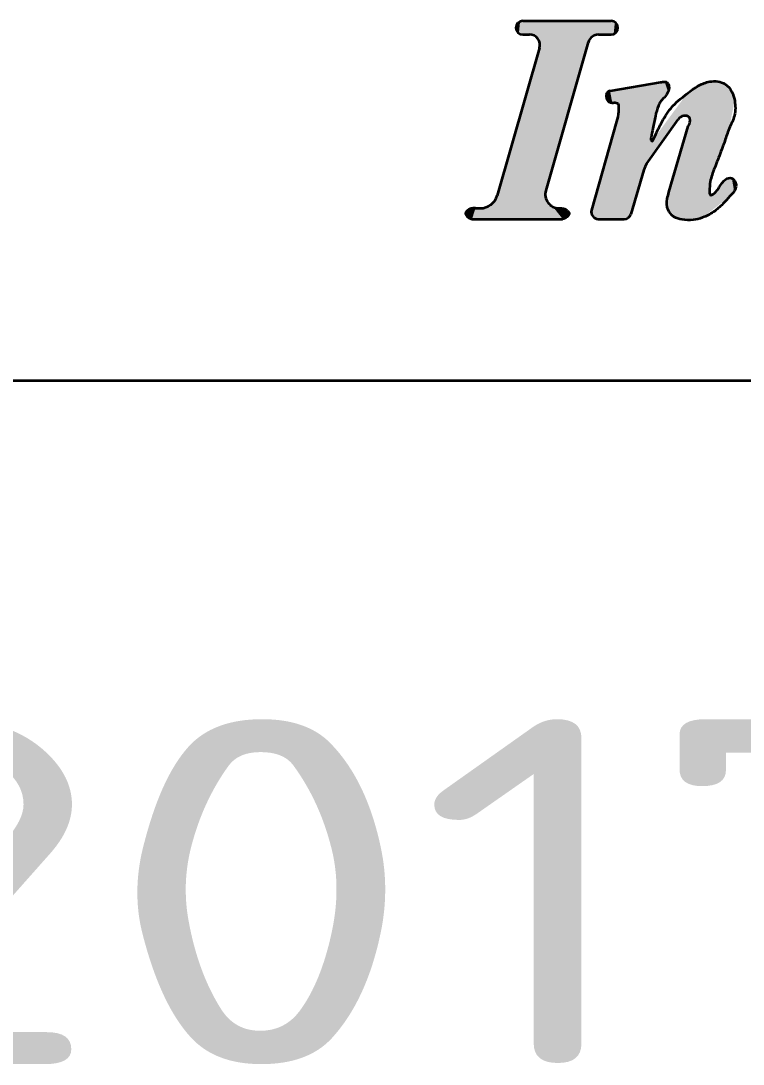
# Model space of a CAD drawing. Extents: x 23 to 417, y 3 to 294.
# Drawn here: x 296.22 to 301.25, y 33.48 to 40.74 of the extents above; entities that cross this region are included whole.
import ezdxf
from ezdxf.enums import TextEntityAlignment as Align

# ---------------------------------------------------------------- set-up
doc = ezdxf.new("R2010")
doc.units = 0
doc.layers.get('0').update_dxf_attribs({"lineweight": 13})
doc.layers.add('5', color=7, linetype='Continuous', lineweight=13)
doc.layers.add('6', color=7, linetype='Continuous', lineweight=13)
doc.styles.get("Standard").update_dxf_attribs({"font": 'isocp.shx'})

# ---------------------------------------------------------------- blocks, each defined once
blk = doc.blocks.new('BLOCK4')
at = {"layer": '5', "color": 7, "lineweight": 13}
blk.add_text('2017.07.13', height=2.4, dxfattribs=at).set_placement((294.6337, 33.481), (312.9106, 33.481), align=Align.FIT)
blk = doc.blocks.new('BLOCK52')
at = {"color": 7, "lineweight": 5}
for points in [[(299.6688, 40.6741), (299.6732, 40.7187), (299.6732, 40.6658), (299.6791, 40.726)], [(299.6732, 40.6658), (299.6791, 40.726), (299.6791, 40.6586), (299.6863, 40.7319)], [(299.6791, 40.6586), (299.6863, 40.7319), (299.6863, 40.6527), (299.6946, 40.7363)], [(299.6863, 40.6527), (299.6946, 40.7363), (299.6946, 40.6483), (299.7035, 40.739)], [(299.6946, 40.6483), (299.7035, 40.739), (299.7035, 40.6456), (299.7128, 40.7399)], [(299.7035, 40.6456), (299.7128, 40.7399), (299.7128, 40.6447)], [(300.327, 40.7399), (299.768, 40.6442), (299.7128, 40.6447), (299.7596, 40.6447)], [(300.327, 40.7399), (299.7128, 40.6447), (299.7128, 40.7399)], [(300.327, 40.7399), (299.7844, 40.6403), (299.768, 40.6442), (299.7763, 40.6427)], [(300.327, 40.7399), (299.7994, 40.6328), (299.7844, 40.6403), (299.7921, 40.637)], [(300.327, 40.7399), (299.8123, 40.6221), (299.7994, 40.6328), (299.8062, 40.6278)], [(300.327, 40.7399), (299.8224, 40.6087), (299.8123, 40.6221), (299.8177, 40.6157)], [(300.327, 40.7399), (299.8292, 40.5933), (299.8224, 40.6087), (299.8262, 40.6012)], [(300.327, 40.7399), (299.8322, 40.5768), (299.8292, 40.5933), (299.8312, 40.5852)], [(300.327, 40.7399), (300.1906, 40.6263), (299.8322, 40.5768), (299.8323, 40.5684)], [(300.327, 40.7399), (300.2, 40.6333), (300.1906, 40.6263), (300.1952, 40.63)], [(300.327, 40.7399), (300.2104, 40.6388), (300.2, 40.6333), (300.2051, 40.6363)], [(300.327, 40.7399), (300.2215, 40.6425), (300.2104, 40.6388), (300.2159, 40.6409)], [(300.327, 40.7399), (300.2331, 40.6444), (300.2215, 40.6425), (300.2273, 40.6437)], [(300.327, 40.7399), (300.239, 40.6447), (300.2331, 40.6444)], [(300.3363, 40.739), (300.327, 40.6447), (300.327, 40.7399), (300.239, 40.6447)], [(300.3452, 40.7363), (300.3363, 40.6456), (300.3363, 40.739), (300.327, 40.6447)], [(300.3535, 40.7319), (300.3452, 40.6483), (300.3452, 40.7363), (300.3363, 40.6456)], [(300.3607, 40.726), (300.3535, 40.6527), (300.3535, 40.7319), (300.3452, 40.6483)], [(300.3666, 40.7187), (300.3607, 40.6586), (300.3607, 40.726), (300.3535, 40.6527)], [(299.6652, 40.6923), (299.6661, 40.7016), (299.6661, 40.683), (299.6688, 40.7105)], [(299.6661, 40.683), (299.6688, 40.7105), (299.6688, 40.6741), (299.6732, 40.7187)], [(300.371, 40.7105), (300.3666, 40.6658), (300.3666, 40.7187), (300.3607, 40.6586)], [(300.3737, 40.7016), (300.371, 40.6741), (300.371, 40.7105), (300.3666, 40.6658)], [(300.3746, 40.6923), (300.3737, 40.683), (300.3737, 40.7016), (300.371, 40.6741)], [(299.8323, 40.5684), (300.1906, 40.6263), (300.1825, 40.6178), (300.1864, 40.6222)], [(299.8323, 40.5684), (300.1825, 40.6178), (300.1759, 40.6081), (300.179, 40.6131)], [(299.8323, 40.5684), (300.1759, 40.6081), (300.1709, 40.5975), (300.1732, 40.6029)], [(299.8323, 40.5684), (300.1709, 40.5975), (299.8732, 39.5599), (300.169, 40.592)], [(299.8697, 39.5266), (299.8711, 39.5154), (299.8296, 40.5519), (299.535, 39.524)], [(299.8697, 39.5266), (299.8296, 40.5519), (299.8314, 40.5601)], [(299.8323, 40.5684), (299.8696, 39.5378), (299.8314, 40.5601), (299.8697, 39.5266)], [(299.8323, 40.5684), (299.8732, 39.5599), (299.8696, 39.5378), (299.8708, 39.5489)], [(299.9906, 39.361), (299.5184, 39.4887), (299.5281, 39.5057), (299.5236, 39.497)], [(299.9906, 39.361), (299.5281, 39.5057), (299.535, 39.524), (299.5319, 39.5147)], [(299.9906, 39.361), (299.535, 39.524), (299.9045, 39.4586), (299.8963, 39.4662)], [(299.535, 39.524), (299.8711, 39.5154), (299.8777, 39.4941), (299.8738, 39.5046)], [(299.535, 39.524), (299.8777, 39.4941), (299.889, 39.4748), (299.8828, 39.4841)], [(299.535, 39.524), (299.889, 39.4748), (299.8963, 39.4662)], [(299.3179, 39.3895), (299.3206, 39.4132), (299.3244, 39.3804), (299.3328, 39.4235)], [(299.3244, 39.3804), (299.3328, 39.4235), (299.3604, 39.361), (299.3844, 39.4361)], [(299.9906, 39.361), (299.3604, 39.361), (299.4185, 39.4361), (299.3844, 39.4361)], [(299.9906, 39.361), (299.4185, 39.4361), (299.4379, 39.4377), (299.4282, 39.4365)], [(299.9906, 39.361), (299.4379, 39.4377), (299.4569, 39.4424), (299.4475, 39.4397)], [(299.9906, 39.361), (299.4569, 39.4424), (299.4749, 39.4501), (299.4661, 39.4459)], [(299.9906, 39.361), (299.4749, 39.4501), (299.4914, 39.4606), (299.4834, 39.455)], [(299.9906, 39.361), (299.4914, 39.4606), (299.506, 39.4735), (299.499, 39.4668)], [(299.9906, 39.361), (299.506, 39.4735), (299.5184, 39.4887), (299.5125, 39.4809)], [(299.9906, 39.361), (299.9045, 39.4586), (299.9232, 39.4463), (299.9135, 39.4519)], [(299.9906, 39.361), (299.9232, 39.4463), (299.9442, 39.4387), (299.9335, 39.4419)], [(299.9906, 39.361), (299.9442, 39.4387), (299.9553, 39.4368)], [(299.9553, 39.4368), (299.9665, 39.4361), (299.9906, 39.361), (300.0182, 39.4235)], [(299.9906, 39.361), (300.0182, 39.4235), (300.0266, 39.3804), (300.0303, 39.4132)], [(299.316, 39.3947), (299.3168, 39.4066), (299.3179, 39.3895), (299.3206, 39.4132)], [(300.0266, 39.3804), (300.0303, 39.4132), (300.0331, 39.3895), (300.0341, 39.4066)], [(300.0331, 39.3895), (300.0341, 39.4066), (300.0349, 39.3947)]]:
    blk.add_solid(points, dxfattribs=at)
blk = doc.blocks.new('BLOCK53')
at = {"color": 7, "lineweight": 5}
for points in [[(300.672, 40.3129), (300.32, 40.2523), (300.3539, 40.171), (300.3359, 40.1704)], [(300.672, 40.3129), (300.3539, 40.171), (300.3709, 40.1669), (300.3628, 40.1701)], [(300.672, 40.3129), (300.3709, 40.1669), (300.3784, 40.1392), (300.3777, 40.1573)], [(300.672, 40.3129), (300.3784, 40.1392), (300.4222, 39.3612), (300.4184, 39.361)], [(300.672, 40.3129), (300.4222, 39.3612), (300.4299, 39.3624), (300.4261, 39.3616)], [(300.672, 40.3129), (300.4299, 39.3624), (300.4373, 39.3649), (300.4337, 39.3635)], [(300.672, 40.3129), (300.4373, 39.3649), (300.4442, 39.3685), (300.4408, 39.3665)], [(300.672, 40.3129), (300.4442, 39.3685), (300.4504, 39.3731), (300.4474, 39.3707)], [(300.672, 40.3129), (300.4504, 39.3731), (300.4558, 39.3787), (300.4532, 39.3758)], [(300.672, 40.3129), (300.4558, 39.3787), (300.4603, 39.3851), (300.4582, 39.3818)], [(300.672, 40.3129), (300.4603, 39.3851), (300.4637, 39.3921), (300.4621, 39.3886)], [(300.672, 40.3129), (300.4637, 39.3921), (300.5555, 39.7039), (300.4649, 39.3958)], [(300.672, 40.3129), (300.5555, 39.7039), (300.5573, 39.7096), (300.5563, 39.7068)], [(300.672, 40.3129), (300.5573, 39.7096), (300.5593, 39.7152), (300.5583, 39.7124)], [(300.672, 40.3129), (300.5593, 39.7152), (300.5616, 39.7208), (300.5604, 39.718)], [(300.672, 40.3129), (300.5616, 39.7208), (300.5641, 39.7263), (300.5628, 39.7235)], [(300.672, 40.3129), (300.5641, 39.7263), (300.5668, 39.7316), (300.5654, 39.729)], [(300.672, 40.3129), (300.5668, 39.7316), (300.5698, 39.7368), (300.5683, 39.7342)], [(300.672, 40.3129), (300.5698, 39.7368), (300.5729, 39.7419), (300.5713, 39.7394)], [(300.672, 40.3129), (300.5729, 39.7419), (300.6177, 39.9916), (300.6053, 39.9276)], [(300.672, 40.3129), (300.6177, 39.9916), (300.6981, 40.2075), (300.6565, 40.1491)], [(300.672, 40.3129), (300.6981, 40.2075), (300.6994, 40.3159)], [(300.7235, 40.2458), (300.6994, 40.3159), (300.6981, 40.2075)], [(300.7235, 40.2458), (300.7206, 40.3079), (300.6994, 40.3159), (300.7108, 40.3149)], [(300.7235, 40.2458), (300.7299, 40.2823), (300.7206, 40.3079), (300.7251, 40.3003)], [(300.9372, 40.2894), (300.8543, 40.2327), (300.87, 40.0694), (300.8601, 40.0763)], [(300.9372, 40.2894), (300.87, 40.0694), (300.8767, 40.0448), (300.8762, 40.0557)], [(300.9372, 40.2894), (300.8767, 40.0448), (301.013, 40.317), (300.9637, 39.3714)], [(300.9637, 39.3714), (301.0139, 39.5325), (301.013, 40.317), (301.0118, 39.5435)], [(301.0118, 39.5435), (301.0119, 39.5718), (301.013, 40.317), (301.0747, 39.788)], [(301.013, 40.317), (301.0747, 39.788), (301.0873, 40.3138), (301.1482, 39.9903)], [(301.0873, 40.3138), (301.1482, 39.9903), (301.1677, 40.2471), (301.1869, 40.1848)], [(300.2985, 40.1949), (300.2973, 40.2362), (300.2935, 40.2211)], [(300.2973, 40.2362), (300.2985, 40.1949), (300.3068, 40.2466), (300.3124, 40.1773)], [(300.3068, 40.2466), (300.3124, 40.1773), (300.32, 40.2523), (300.3196, 40.1735)], [(300.32, 40.2523), (300.3196, 40.1735), (300.3359, 40.1704)], [(300.8543, 40.2327), (300.6228, 39.9174), (300.818, 40.0751), (300.7928, 40.0528)], [(300.8543, 40.2327), (300.818, 40.0751), (300.8601, 40.0763), (300.834, 40.0799)], [(300.3644, 40.0398), (300.2382, 39.361), (300.3784, 40.1392), (300.4184, 39.361)], [(300.3644, 40.0398), (300.1915, 39.4226), (300.1939, 39.3898), (300.192, 39.395)], [(300.3644, 40.0398), (300.1939, 39.3898), (300.1996, 39.3802), (300.1965, 39.3848)], [(300.3644, 40.0398), (300.1996, 39.3802), (300.2073, 39.3721), (300.2032, 39.3759)], [(300.3644, 40.0398), (300.2073, 39.3721), (300.2166, 39.3661), (300.2118, 39.3688)], [(300.3644, 40.0398), (300.2166, 39.3661), (300.2271, 39.3623), (300.2218, 39.3639)], [(300.3644, 40.0398), (300.2271, 39.3623), (300.2382, 39.361), (300.2327, 39.3613)], [(300.5763, 39.7469), (300.7928, 40.0528), (300.6131, 39.9035), (300.6157, 39.905)], [(300.6182, 39.9082), (300.6157, 39.905), (300.6228, 39.9174), (300.7928, 40.0528)], [(300.8644, 40.0063), (300.73, 39.548), (300.8217, 39.3584), (300.7631, 39.3772)], [(300.8644, 40.0063), (300.8217, 39.3584), (300.8767, 40.0448), (300.9637, 39.3714)], [(300.6053, 39.9276), (300.5729, 39.7419), (300.5746, 39.7444)], [(300.5763, 39.7469), (300.6041, 39.9181), (300.5746, 39.7444), (300.6053, 39.9276)], [(300.5763, 39.7469), (300.6091, 39.9053), (300.6041, 39.9181), (300.6049, 39.913)], [(300.5763, 39.7469), (300.6131, 39.9035), (300.6091, 39.9053), (300.6109, 39.9039)], [(301.1536, 39.5193), (301.1396, 39.6452), (301.0693, 39.5673), (301.1124, 39.6274)], [(301.1396, 39.6452), (301.1536, 39.5193), (301.1673, 39.6435), (301.1834, 39.5531)], [(301.1673, 39.6435), (301.1834, 39.5531), (301.1878, 39.6247), (301.1932, 39.5727)], [(301.1536, 39.5193), (301.0693, 39.5673), (301.0262, 39.5275), (301.0361, 39.5341)], [(301.1878, 39.6247), (301.1932, 39.5727), (301.1962, 39.5991)], [(300.7233, 39.426), (300.7184, 39.5027), (300.7168, 39.451)], [(300.7233, 39.426), (300.7631, 39.3772), (300.7184, 39.5027), (300.73, 39.548)], [(300.9637, 39.3714), (301.0184, 39.5265), (301.0139, 39.5325), (301.0166, 39.5279)], [(300.9637, 39.3714), (301.1536, 39.5193), (301.0184, 39.5265), (301.0218, 39.526)], [(301.1536, 39.5193), (301.0262, 39.5275), (301.0218, 39.526)], [(300.1898, 39.4116), (300.1898, 39.406), (300.1903, 39.4171), (300.1906, 39.4004)], [(300.1903, 39.4171), (300.1906, 39.4004), (300.1915, 39.4226), (300.192, 39.395)]]:
    blk.add_solid(points, dxfattribs=at)

msp = doc.modelspace()

# ---------------------------------------------------------------- linework, layer by layer
at = {"color": 7, "lineweight": 35}
msp.add_line((250.7625, 38.2375), (337.7625, 38.2375), dxfattribs=at)
at = {"layer": '6', "color": 7, "lineweight": 35, "ltscale": 0.015355}
msp.add_line((299.7128, 40.7399), (300.327, 40.7399), dxfattribs=at)
at = {"layer": '6', "color": 7, "lineweight": 35, "ltscale": 0.001171}
msp.add_line((299.7128, 40.6447), (299.7596, 40.6447), dxfattribs=at)
at = {"layer": '6', "color": 7, "lineweight": 35, "ltscale": 0.026841}
msp.add_line((300.169, 40.592), (299.8732, 39.5599), dxfattribs=at)
at = {"layer": '6', "color": 7, "lineweight": 35, "ltscale": 0.002201}
msp.add_line((300.239, 40.6447), (300.327, 40.6447), dxfattribs=at)
at = {"layer": '6', "color": 7, "lineweight": 35, "ltscale": 0.026732}
msp.add_line((299.8296, 40.5519), (299.535, 39.524), dxfattribs=at)
at = {"layer": '6', "color": 7, "lineweight": 35, "ltscale": 0.008929}
msp.add_line((300.32, 40.2523), (300.672, 40.3129), dxfattribs=at)
at = {"layer": '6', "color": 7, "lineweight": 35, "ltscale": 0.016024}
msp.add_line((300.3644, 40.0398), (300.1915, 39.4226), dxfattribs=at)
at = {"layer": '6', "color": 7, "lineweight": 35, "ltscale": 0.00937}
msp.add_line((300.5763, 39.7469), (300.7928, 40.0528), dxfattribs=at)
at = {"layer": '6', "color": 7, "lineweight": 35, "ltscale": 0.011941}
msp.add_line((300.73, 39.548), (300.8644, 40.0063), dxfattribs=at)
at = {"layer": '6', "color": 7, "lineweight": 35, "ltscale": 0.008027}
msp.add_line((300.5554, 39.7039), (300.4649, 39.3958), dxfattribs=at)
at = {"layer": '6', "color": 7, "lineweight": 35, "ltscale": 0.001103}
msp.add_line((299.3743, 39.4361), (299.4184, 39.4361), dxfattribs=at)
at = {"layer": '6', "color": 7, "lineweight": 35, "ltscale": 0.000252206}
msp.add_line((299.9665, 39.4361), (299.9766, 39.4361), dxfattribs=at)
msp.add_line((299.9665, 39.4361), (299.9766, 39.4361), dxfattribs=at)
at = {"layer": '6', "color": 7, "lineweight": 35, "ltscale": 0.015756}
msp.add_line((299.3603, 39.361), (299.9906, 39.361), dxfattribs=at)
at = {"layer": '6', "color": 7, "lineweight": 35, "ltscale": 0.004503}
msp.add_line((300.2382, 39.361), (300.4184, 39.361), dxfattribs=at)
at = {"layer": '6', "color": 7, "lineweight": 35}
for centre, radius, start, end in [((299.7128, 40.6923), 0.0476, 90, 270), ((300.327, 40.6923), 0.0476, 270, 450), ((299.7596, 40.5719), 0.0727, 344.00871, 450), ((300.239, 40.5719), 0.0727, 90, 164.00871), ((300.695, 39.6628), 0.1455, 144.70321, 163.61979), ((299.4184, 39.5574), 0.1212, 270, 344.00871), ((299.9665, 39.5331), 0.097, 164.00871, 270), ((300.2382, 39.4095), 0.0485, 164.35595, 270), ((300.4184, 39.4095), 0.0485, 270, 343.61979)]:
    msp.add_arc(centre, radius, start, end, dxfattribs=at)
for points, knots in [([(300.672, 40.3129), (300.681, 40.3142), (300.6937, 40.3161), (300.7205, 40.3159), (300.7344, 40.281), (300.7246, 40.2423), (300.7016, 40.209), (300.6721, 40.1825), (300.6499, 40.1379), (300.6337, 40.0733), (300.6188, 39.9992), (300.609, 39.9437), (300.6024, 39.9145), (300.6135, 39.8973), (300.6438, 39.9628), (300.6715, 40.0227), (300.744, 40.1459), (300.8412, 40.2233), (300.9294, 40.2896), (301.02, 40.3263), (301.1157, 40.316), (301.1718, 40.2504), (301.1921, 40.1728), (301.1948, 40.0803), (301.1456, 39.9934), (301.1156, 39.8929), (301.0764, 39.792), (301.0307, 39.6761), (301.0113, 39.6107), (301.0103, 39.5156), (301.0466, 39.5412), (301.0767, 39.5717), (301.1, 39.6236), (301.1527, 39.6568), (301.1969, 39.6244), (301.1998, 39.5641), (301.1507, 39.5183), (301.1028, 39.4619), (301.0413, 39.4075), (300.9701, 39.3712), (300.8956, 39.3503), (300.8268, 39.356), (300.7593, 39.371), (300.7137, 39.4281), (300.7141, 39.4935), (300.7254, 39.5332), (300.73, 39.548)], [0, 0, 0, 0, 0.113667, 0.160755, 0.316526, 0.469224, 0.659001, 0.803747, 0.95676, 1.264944, 1.626058, 1.894997, 1.955185, 2.003787, 2.07671, 2.575542, 3.102278, 3.711388, 4.12565, 4.458321, 4.909631, 5.198185, 5.466886, 5.895515, 6.299388, 6.677436, 7.186765, 7.665781, 8.118607, 8.311661, 8.379611, 8.573273, 8.878292, 9.070385, 9.235668, 9.451427, 9.725531, 10.023369, 10.379757, 10.728571, 11.00606, 11.322861, 11.576702, 11.836345, 12.153311, 12.345159, 12.345159, 12.345159, 12.345159]), ([(300.32, 40.2523), (300.3131, 40.2498), (300.2986, 40.2446), (300.2913, 40.2194), (300.2962, 40.1957), (300.3113, 40.1746), (300.337, 40.1684), (300.3579, 40.173), (300.3801, 40.1636), (300.3774, 40.1354), (300.3812, 40.0953), (300.3712, 40.0622), (300.3644, 40.0398)], [0, 0, 0, 0, 0.086915, 0.180397, 0.290369, 0.382868, 0.484169, 0.595005, 0.647011, 0.752459, 0.887858, 1.16883, 1.16883, 1.16883, 1.16883]), ([(300.8644, 40.0063), (300.8671, 40.0112), (300.877, 40.0313), (300.8816, 40.0741), (300.8259, 40.0857), (300.8036, 40.0671), (300.7928, 40.0528)], [14.3273133, 14.3273133, 14.3273133, 14.3273133, 14.3950503, 14.5904419, 14.7449798, 14.956238, 14.956238, 14.956238, 14.956238]), ([(299.3844, 39.4361), (299.374, 39.4362), (299.3556, 39.4364), (299.3327, 39.4244), (299.316, 39.4112), (299.3148, 39.3927), (299.3242, 39.3793), (299.3395, 39.367), (299.3526, 39.3628), (299.3603, 39.361)], [0, 0, 0, 0, 0.1261551, 0.2230175, 0.3190189, 0.3679682, 0.4364299, 0.511118, 0.6079929, 0.6079929, 0.6079929, 0.6079929]), ([(299.9665, 39.4361), (299.9769, 39.4362), (299.9953, 39.4364), (300.0182, 39.4244), (300.0349, 39.4112), (300.0361, 39.3927), (300.0267, 39.3793), (300.0114, 39.367), (299.9983, 39.3628), (299.9906, 39.361)], [0, 0, 0, 0, 0.1261551, 0.2230175, 0.3190189, 0.3679682, 0.4364299, 0.511118, 0.6079929, 0.6079929, 0.6079929, 0.6079929])]:
    msp.add_open_spline(points, degree=3, knots=knots, dxfattribs=at)

# ---------------------------------------------------------------- block references
at = {"lineweight": 0}
for name in ['BLOCK52', 'BLOCK53']:
    msp.add_blockref(name, (0, 0), dxfattribs=at)
at = {"layer": '5', "lineweight": 0}
msp.add_blockref('BLOCK4', (0, 0), dxfattribs=at)

doc.saveas('drawing.dxf')
